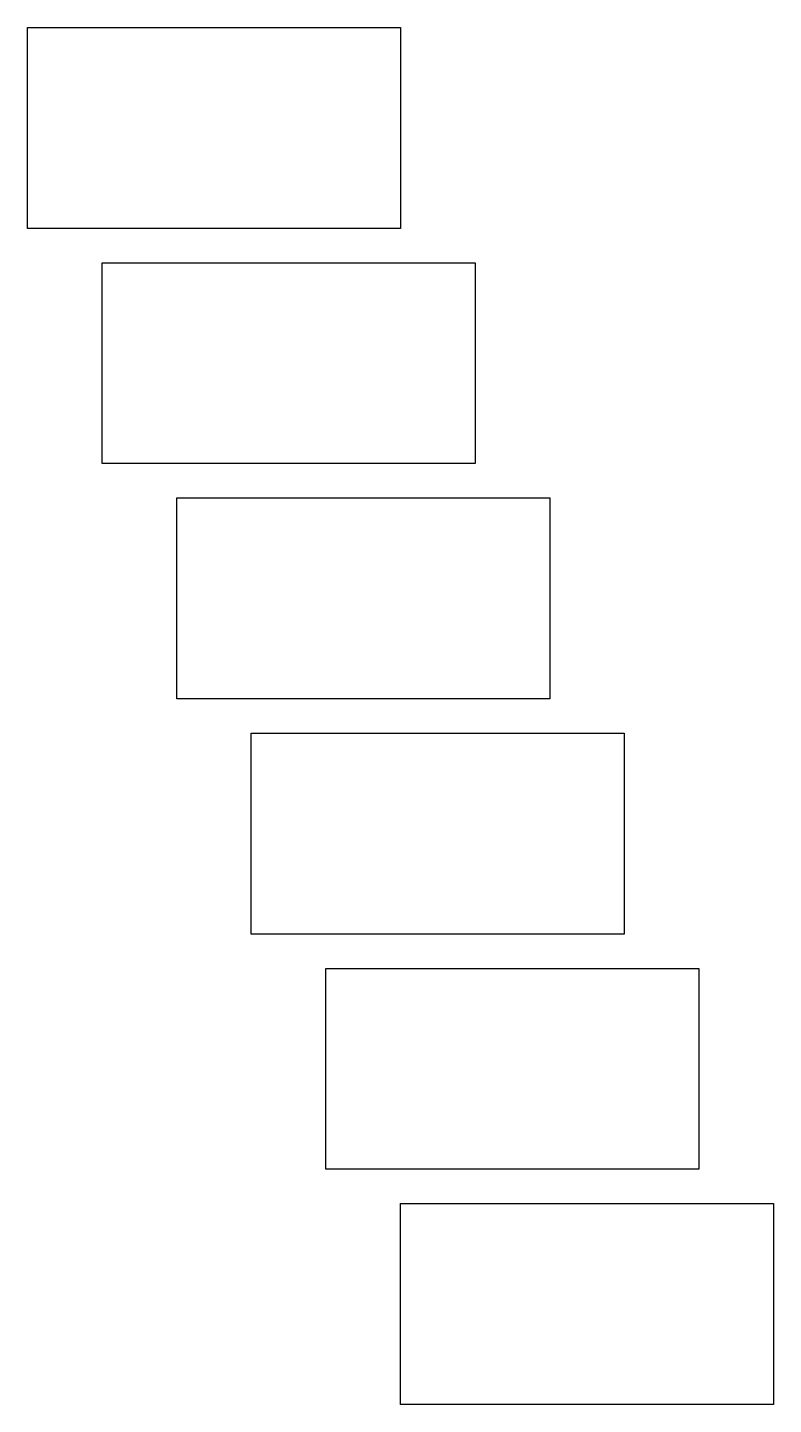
# Model space of a CAD drawing. Header units: millimetres. Extents: x 391 to 499, y 86 to 134.
# Drawn here: x 391.38 to 417.38, y 86 to 134 of the extents above; entities that cross this region are included whole.
import ezdxf

# ---------------------------------------------------------------- set-up
doc = ezdxf.new("R2010")
doc.units = ezdxf.units.MM
doc.layers.add('LEGEND_SWATCH', color=7, linetype='Continuous')

msp = doc.modelspace()

# ---------------------------------------------------------------- linework, layer by layer
at = {"layer": 'LEGEND_SWATCH'}
for points in [[(404.375, 127), (391.375, 127), (391.375, 134), (404.375, 134)], [(406.975, 118.8), (393.975, 118.8), (393.975, 125.8), (406.975, 125.8)], [(409.575, 117.6), (409.575, 110.6), (396.575, 110.6), (396.575, 117.6)], [(412.175, 102.4), (399.175, 102.4), (399.175, 109.4), (412.175, 109.4)], [(414.775, 94.2), (401.775, 94.2), (401.775, 101.2), (414.775, 101.2)], [(417.375, 93), (417.375, 86), (404.375, 86), (404.375, 93)]]:
    msp.add_lwpolyline(points, close=True, dxfattribs=at)

doc.saveas('drawing.dxf')
